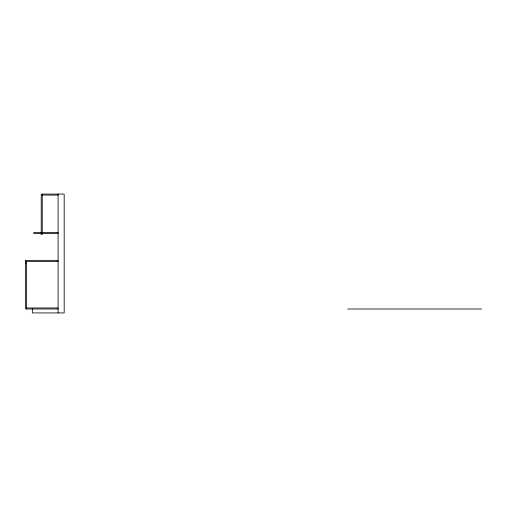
<?xml version="1.0" encoding="UTF-8"?>
<svg xmlns="http://www.w3.org/2000/svg" width="507" height="507" viewBox="0 0 507 507"><rect width="100%" height="100%" fill="white"/><g stroke="black" fill="none" stroke-linecap="round" stroke-linejoin="round"><path stroke-width="0.76" d="M42.233 194.181L41.219 194.181L41.219 234.481L42.233 234.481L42.233 194.073L64.18 194.073L64.18 312.927L32.328 312.927L32.328 308.991M42.233 195.087L58.102 195.087M41.631 232.453L33.792 232.453L33.792 233.467L58.102 233.467M42.233 232.453L58.102 232.453M58.102 260.364L25.35 260.364L25.35 261.606L58.102 261.606M26.586 261.77L25.578 261.713L25.578 308.877L26.586 308.877M25.578 263.406L26.586 263.406M26.586 307.977L58.102 307.977M58.102 308.991L26.586 308.991L26.586 261.606M347.713 308.991L481.65 308.991M58.102 194.073L58.102 312.927"/></g></svg>
